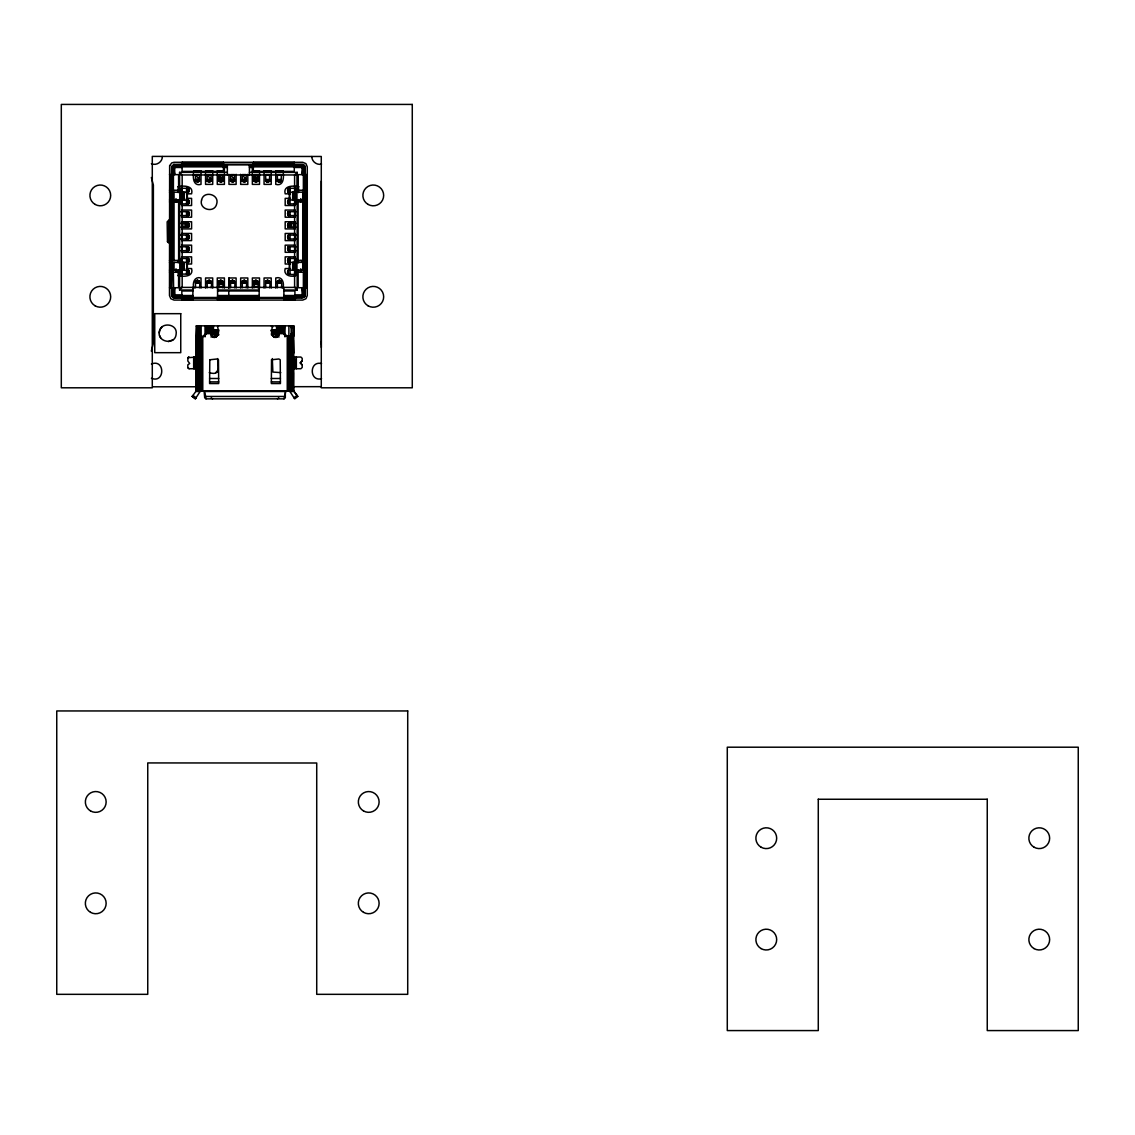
<?xml version="1.0" encoding="UTF-8"?>
<svg xmlns="http://www.w3.org/2000/svg" width="1135" height="1135" viewBox="0 0 1135 1135"><rect width="100%" height="100%" fill="white"/><g stroke="black" fill="none" stroke-linecap="round" stroke-linejoin="round"><path stroke-width="1.5" d="M181.997 297.483L172.931 296.632L172.109 287.694M304.435 287.694L304.662 296.675L301.825 298.122L294.859 298.122M304.662 174.662L303.839 165.724L293.085 164.887M181.472 295.866L174.946 295.866L174.691 287.723L173.698 294.618L173.726 287.694M303.045 174.662L303.3 166.263L301.825 167.483L294.277 167.483M172.336 287.694L172.109 296.675L174.946 298.122L181.898 298.122M172.903 287.694L172.846 294.618L172.719 287.694M303.868 174.662L303.91 167.753L304.038 174.662M304.492 174.662L304.662 165.682L301.825 164.234L294.277 164.234M228.802 288.049L228.958 277.976L236.108 277.976L236.108 288.049M172.719 174.662L172.846 167.753L172.903 174.662M293.256 336.244L293.256 390.837L293.355 372.635M304.038 287.694L303.91 294.618L303.868 287.694M182.097 167.483L174.946 167.483L173.471 166.263L173.385 190.24M294.93 294.873L301.825 294.873L303.3 296.107L303.286 287.694M181.841 294.873L174.946 294.873L174.946 297.483L173.868 297.952L173.073 296.505L172.889 297.455L181.472 297.285M303.286 174.662L303.073 167.753L301.825 167.483L301.825 164.887L302.903 164.405L303.698 165.866L303.882 164.915L293.085 165.086M205.69 325.844C207.379 334.57 205.747 338.741 196.256 336.244L196.256 390.837L192.226 396.455L195.305 398.853L200.115 391.49L200.271 336.244M321.347 347.452L321.304 181.16M162.333 156.531C162.532 161.95 156.29 166.022 151.409 163.681M159.297 332.853C159.269 321.531 177.897 322.964 176.138 334.144C175.13 346.26 155.311 341.72 159.794 330.313M320.836 343.522L320.95 342.046M303.073 167.753L302.08 174.634L302.08 167.753L304.677 167.753L305.159 166.661L303.839 165.724M272.627 327.15L271.336 325.844L272.457 326.497C268.385 342.075 283.594 339.876 278.486 325.844M172.109 174.662L172.931 165.724L181.941 164.887M211.536 325.844C206.414 339.876 221.623 342.075 217.565 326.497L218.034 326.015M278.486 334.612L276.67 337.322L273.492 336.684M304.662 287.694L303.839 296.632L294.774 297.483M169.484 192.184L188.367 192.184L188.367 188.282L180.408 188.282M180.408 203.889L188.367 203.889L189.02 200.867L188.367 199.987L169.484 199.987M180.408 215.579L188.367 215.579L189.02 212.571L188.367 211.677L180.408 211.677M180.408 227.284L188.367 227.284L189.02 224.262L188.367 223.382L180.408 223.382M180.408 238.988L188.367 238.988L189.02 235.966L188.367 235.087L180.408 235.087M180.408 250.679L188.367 250.679L189.02 247.657L188.367 246.777L180.408 246.777M169.484 262.384L188.367 262.384L188.367 258.482L180.408 258.482M180.408 274.074L188.367 274.074L189.02 271.066L188.367 270.173L169.484 270.173M307.273 192.184L288.404 192.184L287.751 191.304L288.404 188.282L296.164 188.282M296.164 203.889L288.404 203.889L288.404 199.987L307.273 199.987M296.164 215.579L288.404 215.579L287.751 214.699L288.404 211.677L296.164 211.677M296.164 227.284L288.404 227.284L287.751 226.404L288.404 223.382L296.164 223.382M296.164 238.988L288.404 238.988L287.751 238.095L288.404 235.087L296.164 235.087M296.164 250.679L288.404 250.679L287.751 249.799L288.404 246.777L296.164 246.777M307.273 262.384L288.404 262.384L287.751 261.504L288.404 258.482L296.164 258.482M296.164 274.074C293.213 274.784 284.857 275.181 288.404 270.173L307.273 270.173M287.751 273.195L288.404 270.173L288.404 274.074M197.277 368.733L189.119 368.733L187.814 367.442L187.814 364.846L189.673 363.498L187.814 360.944L187.984 357.695L197.277 357.043M205.421 335.265L203.732 336.244L205.69 334.286M209.266 372.635C221.169 376.252 217.395 366.321 217.707 358.561M287.524 272.13L288.106 270.485M151.296 351.112L153.338 343.522L153.381 185.09L151.352 177.5M217.707 370.691L215.764 372.635M172.179 272.13L171.612 295.696L172.931 296.632M210.883 333.647L211.536 332.229M217.381 334.612L215.437 337.379M278.359 335.478L276.529 337.379L274.585 337.379L271.336 334.669L279.125 334.782L273.719 336.896L272.854 335.733M169.484 242.876L168.32 242.564L169.101 241.216L168.704 221.822L169.484 221.041M187.814 358.334L188.467 357.213M188.367 192.184L189.247 190.24L188.367 188.282L188.367 192.184L189.02 189.162M188.367 203.889L189.247 201.931L188.367 199.987L188.367 203.889L189.02 200.867M188.367 215.579L189.247 213.635L188.367 211.677L188.367 215.579L189.02 212.571M188.367 227.284L189.247 225.34L188.367 223.382L188.367 227.284L189.02 224.262M188.367 238.988L189.247 237.031L188.367 235.087L188.367 238.988L189.02 235.966M188.367 250.679L189.247 248.735L188.367 246.777L188.367 250.679L189.02 247.657M188.367 262.384L189.247 260.426L188.367 258.482L188.367 262.384L189.02 259.362M188.367 274.074L189.247 272.13L188.367 270.173L188.367 274.074L189.02 271.066M217.168 335.733L216.303 336.896L210.883 336.896M160.319 329.136L161.894 327.093M192.226 396.455L193.021 395.434L196.1 397.832M293.752 336.244L286.275 335.591C282.36 337.024 285.098 327.589 284.332 325.844M269.279 181.458L265.987 181.458L267.633 182.04L269.577 181.089L265.675 181.16L265.675 174.591L269.577 174.591L269.577 181.16L267.633 182.04L265.675 181.16L269.577 181.16M280.969 181.458L277.678 181.458L279.323 182.04L281.281 181.089L277.38 181.16L277.38 174.591L281.281 174.591L281.281 181.16L279.323 182.04L277.38 181.16L281.281 181.16M181.941 165.086L173.073 165.866L172.336 174.662M295.299 297.285L302.917 297.257L305.159 295.696L305.329 287.694M192.893 290.007L179.557 290.007L182.167 287.396L182.167 270.173M249.43 172.364L297.2 172.364L294.603 174.96L294.603 192.184M203.08 336.244L205.038 334.286M216.742 372.379L217.452 371.67M285.949 390.837L284.005 398.853L206.017 398.853L204.711 397.832L204.059 390.837M268.697 181.813L265.675 181.16L269.577 181.089M280.402 181.813L277.38 181.16L281.281 181.089M277.507 398.853L278.799 397.832M285.311 395.434L284.005 396.455L206.017 396.455L204.711 395.434M284.005 398.853L285.311 397.832L285.311 391.49L204.711 391.49L206.017 398.853M293.922 397.832L296.987 395.434L293.752 390.837L293.752 325.844L196.256 325.844L196.256 390.837L293.752 390.837M289.893 391.49L293.922 391.49L297.796 396.455L294.717 398.853L289.893 391.49L289.737 336.244M195.49 181.16L199.391 181.16L195.49 181.089L199.391 181.16L199.391 174.591L195.49 174.591L195.49 181.16L197.433 182.04L199.391 181.16L195.49 179.5L199.391 179.33L195.49 174.96M207.18 181.16L211.082 181.16L207.18 181.089L211.082 181.16L211.082 174.591L207.18 174.591L207.18 181.16L209.138 182.04L211.082 181.16L207.18 179.5L211.082 179.33L207.18 174.96M218.885 181.16L222.786 181.16L218.885 181.089L222.786 181.16L222.786 174.591L218.885 174.591L218.885 181.16L220.828 182.04L222.786 181.16L218.885 179.5L222.786 179.33L218.885 174.96M230.589 181.16L234.491 181.16L230.589 181.089L234.491 181.16L234.491 174.591L230.589 174.591L230.589 181.16L232.533 182.04L234.491 181.16L230.589 179.5L234.491 179.33L230.589 174.96M242.28 181.16L246.181 181.16L242.28 181.089L246.181 181.16L246.181 174.591L242.28 174.591L242.28 181.16L244.238 182.04L246.181 181.16L242.28 179.5L246.181 179.33L242.28 174.96M253.985 181.16L257.886 181.16L253.985 181.089L257.886 181.16L257.886 174.591L253.985 174.591L253.985 181.16L255.928 182.04L257.886 181.16L253.985 179.5L257.886 179.33L253.985 174.96M199.391 287.779C200.384 284.814 199.902 277.876 195.49 281.196L195.49 287.779M211.082 287.779C212.089 284.814 211.607 277.876 207.18 281.196L207.18 287.779M222.786 287.779C223.794 284.814 223.311 277.876 218.885 281.196L218.885 287.779M234.491 287.779C235.484 284.814 235.002 277.876 230.589 281.196L230.589 287.779M246.181 287.779C247.189 284.814 246.706 277.876 242.28 281.196L242.28 287.779M257.886 287.779C258.879 284.814 258.397 277.876 253.985 281.196L253.985 287.779M269.577 287.779C270.584 284.814 270.102 277.876 265.675 281.196L265.675 287.779M281.281 287.779C282.289 284.814 281.806 277.876 277.38 281.196L277.38 287.779M216.53 336.684L213.337 337.322L211.536 334.612M196.369 280.544L195.49 281.196L199.391 281.196M208.074 280.544L207.18 281.196L211.082 281.196M219.764 280.544L218.885 281.196L222.786 281.196M231.469 280.544L230.589 281.196L234.491 281.196M243.16 280.544L242.28 281.196L246.181 281.196M254.864 280.544L253.985 281.196L257.886 281.196M266.555 280.544L265.675 281.196L269.577 281.196M278.259 280.544L277.38 281.196L281.281 281.196M173.116 339.691L168.391 341.607M168.32 242.564L167.469 241.712L168.817 240.932M217.565 326.497L218.686 325.844M187.984 357.695L189.119 357.043M291.156 334.868L293.752 333.647L291.156 333.647M284.332 334.286L285.311 335.974L286.275 335.591M296.349 357.043L296.349 368.733L294.518 357.043L294.504 368.733L293.752 357.043L300.903 357.043L302.208 358.334L302.208 360.944L300.25 362.888L302.208 364.846L302.208 367.442L300.903 368.733L292.787 368.733M302.208 360.944L300.25 362.888L302.208 364.846M291.156 327.334L293.752 326.412L291.156 326.412M211.663 335.478L212.628 336.896L218.686 334.782L210.883 333.335L218.686 332.91L210.883 331.76L218.686 331.448L210.883 330.739L218.686 330.398L210.883 330.398L210.883 334.669L213.479 337.379M151.409 364.009C165.171 358.476 165.171 383.814 151.409 378.281M169.484 219.481L167.157 221.822L167.469 241.712M221.169 300.08L225.567 298.902M173.726 174.662L173.698 167.753L174.946 167.483L174.946 164.887L173.868 164.405L171.612 166.661L171.442 174.662M303.045 287.694L303.073 294.618L301.825 294.873L301.825 297.483L303.882 297.455L303.698 296.505M291.156 335.988L293.752 335.478L291.156 335.478M321.545 164.093C316.821 165.426 311.685 161.425 311.827 156.531M321.545 378.707C309.188 381.942 309.188 360.348 321.545 363.583M174.946 295.866L173.471 296.107L174.691 294.618L172.094 294.618M291.156 326.213L293.752 325.844L293.752 335.591M279.125 334.782L271.336 333.335L279.125 332.91L271.336 331.76L279.125 331.448L271.336 330.739L279.125 330.398L271.336 330.398M182.097 162.447L223.439 162.447M253.332 162.447L294.277 162.447M182.097 162.901L223.439 162.901M253.332 162.901L294.277 162.901M182.097 163.624L223.439 163.624M253.332 163.624L294.277 163.624M182.097 164.234L173.868 164.405L173.073 165.866M223.439 164.234L253.332 164.234M182.097 164.561L223.439 164.561M253.332 164.561L294.277 164.561M223.836 164.887L252.921 164.887M223.836 165.086L227.34 165.086M249.43 165.086L252.921 165.086M174.946 165.653L223.439 165.667M223.836 165.653L227.34 165.653M249.43 165.653L252.921 165.653M253.332 165.667L301.825 165.653M174.946 166.49L181.941 166.49M223.836 166.49L227.34 166.49M249.43 166.49L252.921 166.49M293.085 166.49L301.825 166.49M182.097 166.845L223.439 166.845M253.332 166.845L294.277 166.845M223.439 167.483L227.34 167.483M249.43 167.483L253.332 167.483M172.931 165.724L171.612 166.661L172.094 167.753L174.691 167.753L174.691 174.634L173.698 167.753M193.858 171.059L201.008 171.059M205.563 171.059L212.713 171.059M217.267 171.059L224.404 171.059M252.353 171.059L259.504 171.059M264.058 171.059L271.208 171.059M275.762 171.059L282.899 171.059M179.614 192.184L179.557 172.364L227.34 172.364M169.484 174.634L178.592 174.634L178.635 192.184M307.273 174.634L298.179 174.634L298.136 192.184M180.862 174.96L295.909 174.96M218.885 175.684L222.786 175.684M253.985 175.684L257.886 175.684M218.885 177.911L222.786 177.911M253.985 177.911L257.886 177.911M222.786 178.436L218.885 178.436L218.885 180.252L222.786 180.252M253.985 178.436L257.886 178.436L257.886 180.252L253.985 180.252M218.885 178.635L222.786 178.635M253.985 178.635L257.886 178.635M265.675 179.5L269.577 179.5M277.38 179.5L281.281 179.5M218.885 179.642L222.786 179.642L218.885 179.5M253.985 179.642L257.886 179.642L253.985 179.5M218.885 180.479L222.786 180.422M253.985 180.479L257.886 180.422M195.787 181.458L198.511 181.813M207.492 181.458L210.202 181.813M219.183 181.458L221.907 181.813M230.887 181.458L233.597 181.813M242.592 181.458L245.302 181.813M254.283 181.458L257.007 181.813M177.94 186.665C183.359 185.587 193.858 185.317 191.588 193.815L186.296 193.815M298.831 186.665C293.412 185.587 282.913 185.317 285.183 193.815L290.475 193.815M169.484 190.24L182.167 190.24M294.603 190.24L307.273 190.24M186.296 198.355L191.588 198.355L191.588 205.506L181.515 205.506M290.475 198.355L285.183 198.355L285.183 205.506L295.256 205.506M169.484 201.931L182.167 201.931M294.603 201.931L307.273 201.931M181.515 210.06L191.588 210.06L191.588 217.211L181.515 217.211M295.256 210.06L285.183 210.06L285.183 217.211L295.256 217.211M181.515 221.765L191.588 221.765L191.588 228.901L181.515 228.901M295.256 221.765L285.183 221.765L285.183 228.901L295.256 228.901M181.515 233.455L191.588 233.455L191.588 240.606L181.515 240.606M295.256 233.455L285.183 233.455L285.183 240.606L295.256 240.606M181.515 245.16L191.588 245.16L191.588 252.31L181.515 252.31M295.256 245.16L285.183 245.16L285.183 252.31L295.256 252.31M181.515 256.85L191.588 256.85L191.588 264.001L186.296 264.001M295.256 256.85L285.183 256.85L285.183 264.001L290.475 264.001M169.484 260.426L182.167 260.426M294.603 260.426L307.273 260.426M186.296 268.555L191.588 268.555C193.858 277.053 183.359 276.77 177.94 275.706M290.475 268.555L285.183 268.555C283.154 275.323 290.659 277.323 295.838 275.706M169.484 272.13L182.167 272.13M294.603 272.13L307.273 272.13M218.885 281.891L222.786 281.891L218.885 282.118M257.886 281.891L253.985 281.891L257.886 282.118M218.885 282.26L222.786 282.26M253.985 282.26L257.886 282.26M195.49 282.743L199.391 282.743M207.18 282.743L211.082 282.743M218.885 282.743L222.786 282.714M230.589 282.743L234.491 282.743M242.28 282.743L246.181 282.743M253.985 282.714L257.886 282.743M265.675 282.743L269.577 282.743M277.38 282.743L281.281 282.743M195.49 283.041L199.391 283.041M207.18 283.041L211.082 283.041M218.885 283.041L222.786 283.041M230.589 283.041L234.491 283.041M242.28 283.041L246.181 283.041M253.985 283.041L257.886 283.041M265.675 283.041L269.577 283.041M277.38 283.041L281.281 283.041M218.885 283.736L222.786 283.736M253.985 283.736L257.886 283.736M218.885 283.92L222.786 283.92M253.985 283.92L257.886 283.92M218.885 284.459L222.786 284.459M253.985 284.459L257.886 284.459M218.885 286.687L222.786 286.687M253.985 286.687L257.886 286.687M180.862 287.396L295.909 287.396M169.484 287.723L178.592 287.723L178.635 270.173M307.273 287.723L298.179 287.723L298.136 270.173M217.58 290.007L259.177 290.007M283.878 290.007L297.2 290.007L297.157 270.173M192.893 290.971L181.841 290.971L181.841 300.08M217.58 290.971L259.177 290.971M283.878 290.971L294.93 290.971L294.93 300.08M303.839 296.632L305.159 295.696L304.677 294.618L302.08 294.618L302.08 287.723L303.073 294.618M181.841 295.526L192.893 295.526M217.58 295.526L259.177 295.526M283.878 295.526L294.93 295.526M295.299 295.866L301.825 295.866M174.946 296.717L181.472 296.717M181.841 296.703L192.893 296.703M217.58 296.703L259.177 296.703M283.878 296.703L294.93 296.703M295.299 296.717L301.825 296.717M192.567 297.483L218.998 297.483M257.773 297.483L284.204 297.483M181.841 297.796L192.893 297.796M217.58 297.796L259.177 297.796M283.878 297.796L294.93 297.796M192.312 298.122L218.346 298.122M258.34 298.122L284.431 298.122M181.841 298.746L192.893 298.746M217.58 298.746L259.177 298.746M283.878 298.746L294.93 298.746M181.841 299.47L192.893 299.47M217.58 299.47L259.177 299.47M283.878 299.47L294.93 299.47M196.256 326.1L200.157 325.844M205.69 325.944L211.536 325.944M278.486 325.944L284.332 325.944M205.69 326.227L211.536 326.227M278.486 326.227L284.332 326.227M205.69 326.696L211.536 326.696M278.486 326.696L284.332 326.696M205.69 327.334L211.536 327.334M278.486 327.334L284.332 327.334M291.156 327.788L293.752 327.788M205.69 328.128L211.536 328.128M278.486 328.128L284.332 328.128M205.69 329.065L211.536 329.065M278.486 329.065L284.332 329.065M211.536 329.746L218.743 329.746M271.279 329.746L278.486 329.746M205.69 330.101L211.536 330.101M278.486 330.101L284.332 330.101M205.69 331.236L211.536 331.236M278.486 331.236L284.332 331.236M205.69 332.427L211.536 332.427M278.486 332.427L284.332 332.427M205.69 333.647L211.536 333.647M278.486 333.647L284.332 333.647M196.256 335.591L196.752 325.844M279.125 336.896L273.719 336.896L272.627 334.612M196.752 340.145L196.752 353.141M293.355 340.145L293.752 353.141M280.756 372.635L272.882 372.067L272.301 358.561M209.592 378.494L218.686 378.494M271.336 378.494L280.43 378.494M209.592 381.871L218.686 381.871M271.336 381.871L280.43 381.871M152.728 386.808L196.625 386.765M293.185 386.695L321.276 386.666M196.085 391.49L200.115 391.49M818.278 799.253L987.251 799.253M271.336 330.739L279.125 330.782M210.883 330.739L218.686 330.782M210.883 334.669L218.686 334.782M242.28 179.5L246.181 179.614M230.589 179.5L234.491 179.614M207.18 179.5L211.082 179.614M195.49 179.5L199.391 179.614M285.367 336.017L286.275 336.244L284.587 335.265M212.628 336.896L214.458 337.549M300.775 260.426L304.974 262.384L305.003 270.173M203.732 335.591L204.655 336.017M271.336 325.844L272.457 326.497M187.984 368.095L189.119 368.733M192.624 395.945L195.702 398.342M192.326 396.314L195.404 398.711M211.209 397.832L212.515 398.853M288.106 191.886L288.106 188.594L287.524 190.24C289.567 195.631 287.609 184.012 287.751 191.304L288.474 192.184M288.106 203.576L288.106 200.285L287.524 201.931C289.567 207.322 287.609 195.717 287.751 203.009L288.474 203.889M288.106 215.281L288.106 211.99L287.524 213.635C289.567 219.027 287.609 207.421 287.751 214.699L288.474 215.579M288.106 226.986L288.106 223.68L287.524 225.34C289.567 230.731 287.609 219.112 287.751 226.404L288.474 227.284M288.106 238.676L288.106 235.385L287.524 237.031C289.567 242.422 287.609 230.816 287.751 238.095L288.474 238.988M288.106 250.381L288.106 247.089L287.524 248.735C289.567 254.126 287.609 242.507 287.751 249.799L288.474 250.679M288.106 262.072L288.106 258.78L287.524 260.426C289.567 265.817 287.609 254.212 287.751 261.504L288.474 262.384M179.557 172.364L182.167 174.96L182.167 192.184M297.2 290.007L294.603 287.396L294.603 270.173M284.984 334.286L286.928 336.244M303.698 165.866L305.159 166.661L305.329 174.662M173.073 296.505L171.612 295.696L171.442 287.694M296.987 395.434L297.796 396.455M159.595 335.421L160.659 337.762M304.889 260.426L304.974 262.384M173.698 294.618L173.385 272.13M293.397 387.532L293.412 390.837M987.251 799.196L987.251 1030.58L1078.25 1030.58L1078.25 747.199L727.28 747.199L727.28 1030.58L818.278 1030.58L818.278 799.196M306.663 192.184L306.663 199.987M306.663 201.931L306.663 260.426M306.663 262.384L306.663 270.173M306.535 174.634L306.535 190.24M306.535 272.13L306.535 287.723M305.939 192.184L305.939 199.987M305.939 201.931L305.939 260.426M305.939 262.384L305.939 270.173M305.67 174.634L305.67 190.24M305.67 272.13L305.67 287.723M305.329 190.24L305.329 192.184M305.329 199.987L305.329 201.931M305.329 260.426L305.329 262.384M305.329 270.173L305.329 272.13M305.003 192.184L305.003 199.987M305.003 201.931L305.003 260.426M304.677 167.753L304.577 190.24M304.577 272.13L304.677 294.618M303.91 192.184L303.91 199.987M303.91 201.931L303.91 260.426M303.91 262.384L303.91 270.173M303.371 174.634L303.371 190.24M303.371 272.13L303.371 287.723M302.733 192.184L302.733 199.987M302.733 201.931L302.733 260.426M302.733 262.384L302.733 270.173M300.775 198.597L300.775 201.931M300.775 268.782L300.775 272.13M298.505 186.665L298.505 192.624M298.505 199.547L298.505 201.931M298.505 260.426L298.505 262.809M298.505 269.747L298.505 272.13M298.136 199.987L298.136 262.384M297.526 174.96L297.526 186.665M297.2 172.364L297.157 192.184M297.157 199.987L297.157 262.384M296.959 192.184L296.959 199.987M296.959 262.384L296.959 270.173M295.951 189.588L295.951 202.583M295.951 259.773L295.951 272.783M294.972 188.282L294.972 203.889M294.972 211.677L294.972 215.579M294.972 223.382L294.972 227.284M294.972 235.087L294.972 238.988M294.972 246.777L294.972 250.679M294.972 258.482L294.972 274.074M294.603 199.987L294.603 262.384M294.277 162.291L294.277 171.385L253.332 171.385L253.332 162.291M293.922 192.184L293.922 199.987M293.894 223.382L293.894 227.284M293.922 262.384L293.922 270.173M293.199 192.184L293.199 199.987M293.199 262.384L293.199 270.173M292.688 192.184L292.688 199.987M292.688 262.384L292.688 270.173M292.66 336.244L292.66 390.837M292.135 325.844L292.135 336.244M291.851 336.244L291.851 390.837M291.652 223.382L291.652 227.284M291.127 223.382L291.127 227.284M291.17 325.844L291.17 336.244M290.943 223.382L290.943 227.284M290.872 336.244L290.872 390.837M290.063 188.282L290.063 192.184M290.063 199.987L290.063 203.889M290.063 211.677L290.063 215.579M290.063 223.382L290.063 227.284M290.063 235.087L290.063 238.988M290.063 246.777L290.063 250.679M290.063 258.482L290.063 262.384M290.063 270.173L290.063 274.074M289.922 188.282L289.922 192.184M289.922 223.382L289.922 227.284M289.922 258.482L289.922 262.384M289.609 192.184L289.652 199.987M289.609 262.384L289.652 270.173M289.468 188.282L289.382 199.987M289.468 223.382L289.468 227.284M289.468 258.482L289.368 270.173M289.311 192.184L289.141 188.282L289.099 192.184M289.311 227.284L289.141 223.382L289.099 227.284M289.311 258.482L289.141 262.384L289.099 258.482M288.886 325.844L288.886 336.244M288.404 192.184L288.404 188.282L287.751 191.304M288.404 203.889L288.404 199.987L287.751 203.009M288.404 215.579L288.404 211.677L287.751 214.699M288.404 227.284L288.404 223.382L287.751 226.404M288.404 238.988L288.404 235.087L287.751 238.095M288.404 250.679L288.404 246.777L287.751 249.799M288.404 262.384L288.404 258.482L287.751 261.504M288.517 336.244L288.517 390.837M287.254 336.244L287.254 390.837M284.984 325.844L284.984 336.896M283.878 287.396L283.878 300.08M282.899 170.732C283.977 176.152 284.247 186.651 275.762 184.381L275.762 170.959M282.899 288.375C284.559 283.225 282.374 275.975 275.762 277.976L275.762 288.049M277.905 325.844L277.905 329.746M276.529 325.844L276.529 329.746M271.208 170.959L271.208 184.381L264.058 184.381L264.058 170.959M271.208 288.049L271.208 277.976L264.058 277.976L264.058 288.049M259.504 170.959L259.504 184.381L252.353 184.381L252.353 167.554M259.504 288.049L259.504 277.976L252.353 277.976L252.353 288.049M259.177 287.396L259.177 300.08M249.43 164.887L249.43 174.96M247.813 174.308L247.813 184.381L240.663 184.381L240.663 174.308M247.813 288.049L247.813 277.976L240.663 277.976L240.663 288.049M236.108 174.308L236.108 184.381L228.958 184.381L228.958 174.308M228.958 277.976L228.958 287.978M228.759 290.971L228.759 300.08M227.34 164.887L227.34 174.96M224.404 167.554L224.404 184.381L217.267 184.381L217.267 170.959M224.404 288.049L224.404 277.976L217.267 277.976L217.267 288.049M223.439 162.291L223.439 171.385L182.097 171.385L182.097 162.291M217.58 287.396L217.58 300.08M213.479 325.844L213.479 329.746M212.713 170.959L212.713 184.381L205.563 184.381L205.563 170.959M212.713 288.049L212.713 277.976L205.563 277.976L205.563 288.049M212.103 325.844L212.103 329.746M205.038 325.844L205.038 336.896M202.768 336.244L202.768 390.837M201.491 336.244L201.491 390.837M201.008 170.959L201.008 184.381C192.524 186.651 192.794 176.152 193.858 170.732M201.008 288.049L201.008 277.976C194.397 275.975 192.212 283.225 193.858 288.375M201.136 325.844L201.136 336.244M199.888 325.844L199.888 336.244M199.15 336.244L199.15 390.837M198.838 325.844L198.838 336.244M198.128 325.844L198.171 390.837M197.887 325.844L197.887 336.244M197.362 336.244L197.362 390.837M196.752 336.244L196.752 390.837M196.071 357.043L196.071 368.733M195.504 357.043L195.504 368.733M194.652 357.043L194.652 368.733M193.659 357.043L193.659 368.733M192.893 287.396L192.893 300.08M187.672 192.184L187.672 188.282L187.459 192.184M187.672 227.284L187.672 223.382L187.459 227.284M187.672 258.482L187.672 262.384L187.459 258.482M187.303 188.282L187.403 199.987M187.303 223.382L187.303 227.284M187.303 258.482L187.389 270.173M187.147 192.184L187.119 199.987M187.147 262.384L187.119 270.173M186.821 188.282L186.849 192.184M186.821 199.987L186.821 203.889M186.821 211.677L186.821 215.579M186.821 223.382L186.849 227.284M186.821 235.087L186.821 238.988M186.821 246.777L186.821 250.679M186.849 258.482L186.821 262.384M186.821 270.173L186.821 274.074M186.523 188.282L186.523 192.184M186.523 199.987L186.523 203.889M186.523 211.677L186.523 215.579M186.523 223.382L186.523 227.284M186.523 235.087L186.523 238.988M186.523 246.777L186.523 250.679M186.523 258.482L186.523 262.384M186.523 270.173L186.523 274.074M185.828 223.382L185.828 227.284M185.643 223.382L185.643 227.284M185.118 223.382L185.118 227.284M184.083 192.184L184.083 199.987M184.083 262.384L184.083 270.173M183.572 192.184L183.572 199.987M183.572 262.384L183.572 270.173M182.849 192.184L182.849 199.987M182.877 223.382L182.877 227.284M182.849 262.384L182.849 270.173M182.167 199.987L182.167 262.384M181.784 188.282L181.784 203.889M181.784 211.677L181.784 215.579M181.784 223.382L181.784 227.284M181.784 235.087L181.784 238.988M181.784 246.777L181.784 250.679M181.784 258.482L181.784 274.074M180.82 189.588L180.82 202.583M180.82 259.773L180.82 272.783M179.798 192.184L179.798 199.987M179.798 262.384L179.798 270.173M179.614 199.987L179.614 262.384M179.614 270.173L179.557 290.007M179.245 174.96L179.245 186.665M179.245 275.706L179.245 287.396M178.635 199.987L178.635 262.384M178.266 186.665L178.266 192.624M178.266 199.547L178.266 201.931M178.266 260.426L178.266 262.809M178.266 269.747L178.266 275.706M175.996 198.597L175.996 201.931M175.996 268.782L175.996 272.13M174.038 192.184L174.038 199.987M174.038 201.931L174.038 260.426M174.038 262.384L174.038 270.173M172.861 192.184L172.861 199.987M172.861 201.931L172.861 260.426M172.861 262.384L172.861 270.173M172.094 167.753L172.179 190.24M171.768 192.184L171.768 199.987M171.768 260.426L171.442 199.987L171.442 201.931M171.768 270.173L171.442 260.426L171.442 262.384M171.442 190.24L171.442 192.184M171.442 270.173L171.442 272.13M171.101 174.634L171.101 190.24M171.101 272.13L171.101 287.723M170.817 192.184L170.817 199.987M170.817 201.931L170.817 260.426M170.817 262.384L170.817 270.173M170.236 174.634L170.236 190.24M170.236 272.13L170.236 287.723M170.094 192.184L170.094 199.987M170.094 201.931L170.094 260.426M170.094 262.384L170.094 270.173M169.64 165.667L169.484 295.526L170.817 298.746L174.038 300.08L302.733 300.08L305.939 298.746L307.273 295.526L307.273 166.845L305.939 163.624L302.733 162.291L174.038 162.291L171.768 162.901L169.64 165.667M201.576 200.015C198.682 209.649 214.657 213.692 216.7 203.846C219.594 194.227 203.619 190.169 201.576 200.015M209.791 359.767L209.592 383.559L218.686 383.559L218.473 359.767L217.125 358.986L209.791 359.767M271.535 359.767L271.336 383.559L280.43 383.559L280.217 359.767L278.87 358.986L271.535 359.767M189.247 190.24L188.665 191.886L188.665 188.594L189.247 190.24M189.247 201.931L188.665 203.576L188.665 200.285L189.247 201.931M189.247 213.635L188.665 215.281L188.665 211.99L189.247 213.635M189.247 225.34L188.665 226.986L188.665 223.68L189.247 225.34M189.247 237.031L188.665 238.676L188.665 235.385L189.247 237.031M189.247 248.735L188.665 250.381L188.665 247.089L189.247 248.735M189.247 260.426L188.665 262.072L188.665 258.78L189.247 260.426M189.247 272.13L188.665 273.776L188.665 270.485L189.247 272.13M197.433 280.317L195.787 280.912L199.079 280.912L197.433 280.317M209.138 280.317L207.492 280.912L210.784 280.912L209.138 280.317M220.828 280.317L219.183 280.912L222.488 280.912L220.828 280.317M232.533 280.317L230.887 280.912L234.179 280.912L232.533 280.317M244.238 280.317L242.592 280.912L245.884 280.912L244.238 280.317M255.928 280.317L254.283 280.912L257.574 280.912L255.928 280.317M267.633 280.317L265.987 280.912L269.279 280.912L267.633 280.317M279.323 280.317L277.678 280.912L280.969 280.912L279.323 280.317M412.275 104.42L61.304 104.42L61.304 387.801L152.289 387.801L152.289 156.403L321.276 156.474L321.276 387.801L412.275 387.801L412.275 104.42M199.391 281.891L195.49 281.891L199.391 281.948M211.082 281.891L207.18 281.891L211.082 281.948M234.491 281.891L231.88 281.891L234.491 281.948M246.181 281.891L242.28 281.891L246.181 281.948M269.577 281.891L266.98 281.891L269.577 281.948M281.281 281.891L277.38 281.891L281.281 281.948M180.749 313.671L154.743 313.671L154.743 352.673L180.749 352.673L180.749 313.671M407.72 710.95L56.75 710.95L56.75 994.331L147.749 994.331L147.749 762.933L316.722 763.004L316.722 994.331L407.72 994.331L407.72 710.95M228.248 300.08L224.006 298.902L228.248 300.08M172.293 294.618L172.236 287.694L172.293 294.618M95.099 305.812A10.399 10.399 0 0 0 110.691 296.802A10.399 10.399 0 0 0 95.099 287.793A10.399 10.399 0 0 0 95.099 305.812M368.066 305.812A10.399 10.399 0 0 0 383.673 296.802A10.399 10.399 0 0 0 368.066 287.793A10.399 10.399 0 0 0 368.066 305.812M95.099 204.413A10.399 10.399 0 0 0 110.691 195.419A10.399 10.399 0 0 0 95.099 186.41A10.399 10.399 0 0 0 95.099 204.413M368.066 204.413A10.399 10.399 0 0 0 383.673 195.419A10.399 10.399 0 0 0 368.066 186.41A10.399 10.399 0 0 0 368.066 204.413M90.545 912.341A10.399 10.399 0 0 0 106.151 903.332A10.399 10.399 0 0 0 90.545 894.323A10.399 10.399 0 0 0 90.545 912.341M363.526 912.341A10.399 10.399 0 0 0 379.118 903.332A10.399 10.399 0 0 0 363.526 894.323A10.399 10.399 0 0 0 363.526 912.341M90.545 810.943A10.399 10.399 0 0 0 106.151 801.948A10.399 10.399 0 0 0 90.545 792.939A10.399 10.399 0 0 0 90.545 810.943M363.526 810.943A10.399 10.399 0 0 0 379.118 801.948A10.399 10.399 0 0 0 363.526 792.939A10.399 10.399 0 0 0 363.526 810.943M761.074 948.59A10.399 10.399 0 0 0 776.681 939.581A10.399 10.399 0 0 0 761.074 930.586A10.399 10.399 0 0 0 761.074 948.59M1034.056 847.207A10.399 10.399 0 0 0 1049.648 838.197A10.399 10.399 0 0 0 1034.056 829.188A10.399 10.399 0 0 0 1034.056 847.207M1034.056 948.59A10.399 10.399 0 0 0 1049.648 939.581A10.399 10.399 0 0 0 1034.056 930.586A10.399 10.399 0 0 0 1034.056 948.59M761.074 847.207A10.399 10.399 0 0 0 776.681 838.197A10.399 10.399 0 0 0 761.074 829.188A10.399 10.399 0 0 0 761.074 847.207"/></g></svg>
